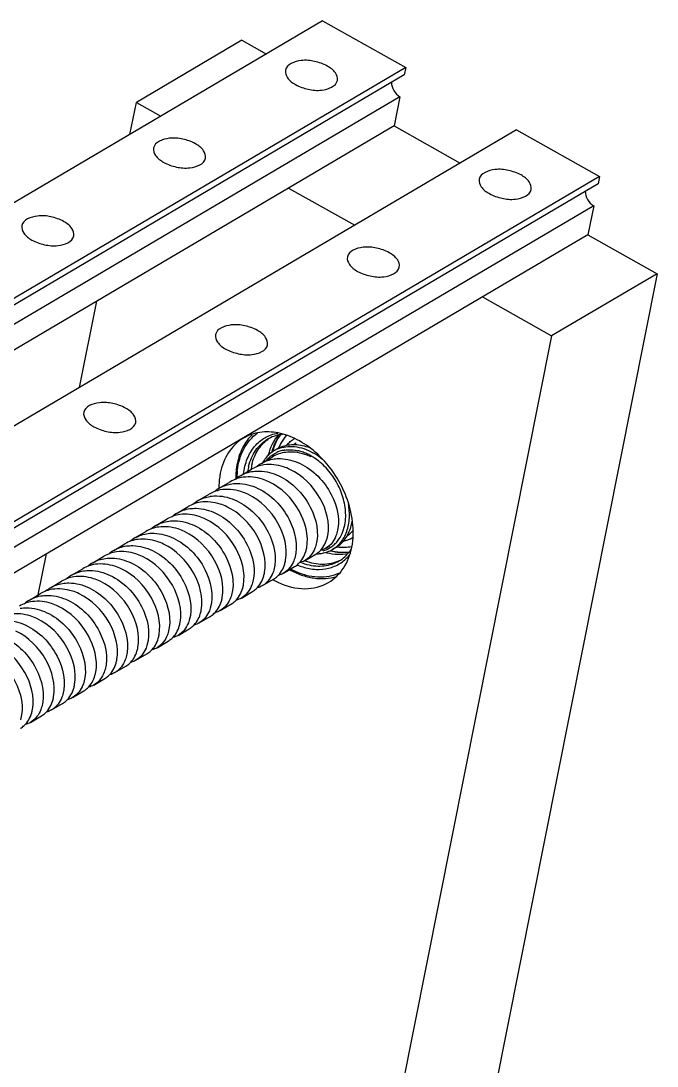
# Model space of a CAD drawing. Header units: inches. Extents: x -8900 to -5053, y -1814 to -15.
# Drawn here: x -7918.9 to -7882.8, y -468.8 to -409.5 of the extents above; entities that cross this region are included whole.
import ezdxf

# ---------------------------------------------------------------- set-up
doc = ezdxf.new("R2010")
doc.units = ezdxf.units.IN
doc.header["$LTSCALE"] = 2
doc.header["$MEASUREMENT"] = 0
doc.layers.add('02___PRT_ALL_AXES', color=7, linetype='Continuous')

msp = doc.modelspace()

# ---------------------------------------------------------------- linework, layer by layer
at = {"color": 7, "linetype": 'Continuous'}
for p, q in [((-7901.765, -409.531), (-7953.118, -439.809)), ((-7901.765, -409.531), (-7897.057, -412.179)), ((-7906.345, -410.626), (-7912.323, -414.151)), ((-7906.345, -410.626), (-7904.951, -411.41)), ((-7897.057, -412.179), (-7948.41, -442.456)), ((-7897.057, -412.179), (-7897.14, -412.591)), ((-7897.14, -412.591), (-7948.094, -442.634)), ((-7897.386, -413.829), (-7947.145, -443.168)), ((-7912.685, -415.97), (-7912.323, -414.151)), ((-7912.323, -414.151), (-7910.929, -414.934)), ((-7897.386, -413.829), (-7897.714, -415.48)), ((-7897.714, -415.48), (-7945.881, -443.879)), ((-7890.78, -415.709), (-7942.133, -445.986)), ((-7897.714, -415.48), (-7893.967, -417.588)), ((-7890.78, -415.709), (-7886.072, -418.357)), ((-7886.072, -418.357), (-7937.425, -448.634)), ((-7886.155, -418.769), (-7937.109, -448.812)), ((-7886.072, -418.357), (-7886.155, -418.769)), ((-7903.692, -419.005), (-7899.945, -421.112)), ((-7886.401, -420.007), (-7936.161, -449.345)), ((-7886.401, -420.007), (-7886.729, -421.658)), ((-7886.729, -421.658), (-7934.896, -450.057)), ((-7886.729, -421.658), (-7882.806, -423.864)), ((-7882.806, -423.864), (-7900.524, -512.898)), ((-7882.806, -423.864), (-7888.784, -427.389)), ((-7915.539, -430.306), (-7914.565, -425.415)), ((-7892.707, -425.182), (-7888.784, -427.389)), ((-7888.784, -427.389), (-7905.27, -510.229)), ((-7917.88, -442.071), (-7917.418, -439.752))]:
    msp.add_line(p, q, dxfattribs=at)
for centre, radius, start, end in [((-7903.038, -436.2), 2.563, 79.16004, 80.92167), ((-7904.261, -436.259), 1.911, 120.57399, 131.04557), ((-7905.457, -436.964), 1.911, 120.57389, 131.04472), ((-7906.659, -437.66), 1.899, 120.5643, 130.02623), ((-7907.81, -438.524), 2.064, 98.53442, 99.40884), ((-7907.847, -438.376), 1.912, 120.57315, 131.59299), ((-7909.044, -439.079), 1.91, 120.57804, 131.04618), ((-7910.239, -439.784), 1.911, 120.57541, 131.04478), ((-7911.434, -440.49), 1.912, 120.56979, 131.09414), ((-7903.446, -438.34), 2.005, 343.32649, 349.57454), ((-7901.035, -437.637), 1.264, 302.20014, 308.41707), ((-7912.631, -441.194), 1.91, 120.5811, 131.04292), ((-7904.648, -439.043), 2.012, 343.55236, 349.72631), ((-7913.826, -441.899), 1.911, 120.57676, 131.04912), ((-7905.841, -439.748), 2.01, 343.53389, 349.61108), ((-7907.053, -440.45), 2.026, 344.26284, 349.7915), ((-7915.023, -442.603), 1.91, 120.58155, 131.30755), ((-7916.219, -443.306), 1.907, 120.56308, 130.79033), ((-7908.236, -441.158), 2.013, 343.6267, 349.7351), ((-7917.413, -444.014), 1.911, 120.57649, 131.05392), ((-7909.434, -441.862), 2.016, 343.80716, 349.67751), ((-7910.615, -442.57), 2.001, 343.04969, 349.5861), ((-7911.825, -443.272), 2.015, 343.70709, 349.74422), ((-7913.027, -443.975), 2.022, 344.0573, 349.74336), ((-7914.201, -444.685), 2, 343.0198, 349.5893), ((-7915.421, -445.385), 2.025, 344.17681, 349.79075), ((-7916.619, -446.089), 2.027, 344.2829, 349.80816), ((-7917.799, -446.797), 2.011, 343.59101, 349.64579), ((-7919.003, -447.5), 2.02, 343.98764, 349.74355), ((-7920.2, -448.205), 2.022, 344.03646, 349.78516)]:
    msp.add_arc(centre, radius, start, end, dxfattribs=at)
for points in [[(-7897.864, -413.016), (-7897.863, -413.33), (-7897.66, -413.675), (-7897.386, -413.829)], [(-7886.879, -419.193), (-7886.878, -419.508), (-7886.675, -419.853), (-7886.401, -420.007)], [(-7903.866, -433.992), (-7904.124, -434.026), (-7904.381, -434.112), (-7904.605, -434.244)], [(-7905.089, -434.701), (-7905.338, -434.737), (-7905.585, -434.822), (-7905.801, -434.949)], [(-7905.233, -434.614), (-7905.017, -434.487), (-7904.77, -434.402), (-7904.521, -434.366)], [(-7906.262, -435.403), (-7906.518, -435.437), (-7906.774, -435.523), (-7906.997, -435.654)], [(-7906.429, -435.319), (-7906.206, -435.188), (-7905.95, -435.102), (-7905.694, -435.068)], [(-7907.625, -436.025), (-7907.432, -435.911), (-7907.216, -435.831), (-7906.996, -435.79)], [(-7908.82, -436.729), (-7908.615, -436.608), (-7908.383, -436.526), (-7908.148, -436.487)], [(-7907.564, -436.125), (-7907.784, -436.166), (-7908, -436.246), (-7908.193, -436.359)], [(-7910.016, -437.434), (-7909.793, -437.303), (-7909.539, -437.218), (-7909.283, -437.183)], [(-7908.685, -436.817), (-7908.93, -436.854), (-7909.174, -436.938), (-7909.388, -437.064)], [(-7909.851, -437.518), (-7910.107, -437.553), (-7910.361, -437.638), (-7910.584, -437.769)], [(-7911.047, -438.223), (-7911.303, -438.258), (-7911.557, -438.343), (-7911.779, -438.474)], [(-7911.211, -438.139), (-7910.989, -438.008), (-7910.735, -437.923), (-7910.479, -437.888)], [(-7900.033, -438.409), (-7900.096, -438.49), (-7900.169, -438.564), (-7900.25, -438.627)], [(-7912.223, -438.925), (-7912.485, -438.958), (-7912.747, -439.044), (-7912.975, -439.179)], [(-7912.407, -438.844), (-7912.179, -438.71), (-7911.917, -438.624), (-7911.655, -438.59)], [(-7913.442, -439.633), (-7913.697, -439.668), (-7913.95, -439.753), (-7914.171, -439.884)], [(-7913.603, -439.549), (-7913.382, -439.419), (-7913.129, -439.333), (-7912.874, -439.298)], [(-7901.588, -439.43), (-7901.677, -439.483), (-7901.773, -439.524), (-7901.872, -439.554)], [(-7901.23, -439.116), (-7901.328, -439.241), (-7901.451, -439.35), (-7901.588, -439.43)], [(-7914.798, -440.254), (-7914.576, -440.123), (-7914.321, -440.038), (-7914.066, -440.003)], [(-7902.784, -440.136), (-7902.873, -440.188), (-7902.969, -440.229), (-7903.068, -440.259)], [(-7902.43, -439.826), (-7902.527, -439.949), (-7902.649, -440.056), (-7902.784, -440.136)], [(-7915.994, -440.959), (-7915.789, -440.838), (-7915.556, -440.755), (-7915.321, -440.717)], [(-7914.634, -440.338), (-7914.889, -440.372), (-7915.144, -440.458), (-7915.366, -440.589)], [(-7903.979, -440.84), (-7904.068, -440.893), (-7904.165, -440.934), (-7904.264, -440.964)], [(-7903.615, -440.518), (-7903.714, -440.646), (-7903.839, -440.758), (-7903.979, -440.84)], [(-7917.189, -441.664), (-7916.984, -441.543), (-7916.751, -441.46), (-7916.516, -441.422)], [(-7915.875, -441.049), (-7916.115, -441.087), (-7916.353, -441.17), (-7916.562, -441.294)], [(-7904.796, -441.203), (-7904.898, -441.339), (-7905.028, -441.459), (-7905.174, -441.545)], [(-7917.083, -441.756), (-7917.318, -441.795), (-7917.551, -441.877), (-7917.757, -441.998)], [(-7906.015, -441.939), (-7906.113, -442.062), (-7906.235, -442.17), (-7906.371, -442.25)], [(-7905.174, -441.545), (-7905.263, -441.597), (-7905.359, -441.639), (-7905.458, -441.668)], [(-7918.219, -442.452), (-7918.475, -442.487), (-7918.73, -442.572), (-7918.953, -442.704)], [(-7918.385, -442.369), (-7918.162, -442.237), (-7917.908, -442.152), (-7917.651, -442.117)], [(-7907.196, -442.625), (-7907.296, -442.756), (-7907.423, -442.871), (-7907.565, -442.955)], [(-7906.371, -442.25), (-7906.46, -442.303), (-7906.556, -442.344), (-7906.655, -442.374)], [(-7907.565, -442.955), (-7907.651, -443.005), (-7907.743, -443.046), (-7907.839, -443.075)], [(-7908.761, -443.66), (-7908.85, -443.712), (-7908.946, -443.754), (-7909.045, -443.783)], [(-7908.408, -443.351), (-7908.505, -443.473), (-7908.627, -443.58), (-7908.761, -443.66)], [(-7909.957, -444.365), (-7910.046, -444.418), (-7910.143, -444.459), (-7910.242, -444.488)], [(-7909.599, -444.051), (-7909.698, -444.175), (-7909.821, -444.284), (-7909.957, -444.365)], [(-7910.776, -444.732), (-7910.878, -444.866), (-7911.007, -444.984), (-7911.152, -445.07)], [(-7911.997, -445.469), (-7912.095, -445.59), (-7912.215, -445.696), (-7912.348, -445.775)], [(-7911.152, -445.07), (-7911.239, -445.121), (-7911.334, -445.162), (-7911.43, -445.191)], [(-7913.17, -446.145), (-7913.271, -446.278), (-7913.4, -446.395), (-7913.544, -446.48)], [(-7912.348, -445.775), (-7912.437, -445.827), (-7912.532, -445.868), (-7912.631, -445.898)], [(-7913.544, -446.48), (-7913.631, -446.531), (-7913.726, -446.572), (-7913.823, -446.602)], [(-7914.739, -447.184), (-7914.828, -447.237), (-7914.924, -447.278), (-7915.022, -447.308)], [(-7914.358, -446.839), (-7914.46, -446.977), (-7914.592, -447.097), (-7914.739, -447.184)], [(-7915.935, -447.889), (-7916.025, -447.942), (-7916.122, -447.984), (-7916.222, -448.014)], [(-7915.572, -447.568), (-7915.671, -447.696), (-7915.796, -447.807), (-7915.935, -447.889)], [(-7916.761, -448.265), (-7916.861, -448.396), (-7916.989, -448.511), (-7917.131, -448.595)], [(-7917.959, -448.974), (-7918.059, -449.103), (-7918.185, -449.216), (-7918.326, -449.299)], [(-7917.131, -448.595), (-7917.222, -448.648), (-7917.32, -448.69), (-7917.421, -448.72)], [(-7918.326, -449.299), (-7918.416, -449.352), (-7918.513, -449.394), (-7918.613, -449.423)]]:
    msp.add_open_spline(points, degree=3, dxfattribs=at)
for points, knots in [([(-7902.419, -434.253), (-7902.537, -434.196), (-7902.994, -434.011), (-7903.506, -433.945), (-7903.866, -433.992)], [0, 0, 0, 0, 0.264425, 1, 1, 1, 1]), ([(-7903.615, -434.958), (-7903.735, -434.9), (-7904.201, -434.712), (-7904.723, -434.648), (-7905.089, -434.701)], [0, 0, 0, 0, 0.264729, 1, 1, 1, 1]), ([(-7904.521, -434.366), (-7904.402, -434.349), (-7903.898, -434.319), (-7903.393, -434.458), (-7903.047, -434.623)], [0, 0, 0, 0, 0.238172, 1, 1, 1, 1]), ([(-7903.047, -434.623), (-7902.293, -434.982), (-7901.118, -436.171), (-7900.744, -437.873), (-7900.957, -438.58)], [0, 0, 0, 0, 0.530743, 1, 1, 1, 1]), ([(-7904.81, -435.662), (-7904.929, -435.606), (-7905.387, -435.42), (-7905.901, -435.354), (-7906.262, -435.403)], [0, 0, 0, 0, 0.264472, 1, 1, 1, 1]), ([(-7905.694, -435.068), (-7905.577, -435.052), (-7905.08, -435.028), (-7904.583, -435.165), (-7904.242, -435.328)], [0, 0, 0, 0, 0.238299, 1, 1, 1, 1]), ([(-7904.242, -435.328), (-7903.49, -435.686), (-7902.316, -436.873), (-7901.941, -438.571), (-7902.15, -439.278)], [0, 0, 0, 0, 0.530449, 1, 1, 1, 1]), ([(-7901.474, -438.702), (-7901.343, -437.998), (-7901.766, -436.416), (-7902.902, -435.297), (-7903.615, -434.958)], [0, 0, 0, 0, 0.475608, 1, 1, 1, 1]), ([(-7906.006, -436.367), (-7906.133, -436.307), (-7906.625, -436.11), (-7907.181, -436.053), (-7907.564, -436.125)], [0, 0, 0, 0, 0.265671, 1, 1, 1, 1]), ([(-7906.996, -435.79), (-7906.872, -435.767), (-7906.341, -435.717), (-7905.803, -435.859), (-7905.438, -436.033)], [0, 0, 0, 0, 0.23779, 1, 1, 1, 1]), ([(-7905.438, -436.033), (-7904.686, -436.391), (-7903.511, -437.578), (-7903.136, -439.276), (-7903.346, -439.983)], [0, 0, 0, 0, 0.53055, 1, 1, 1, 1]), ([(-7902.668, -439.402), (-7902.54, -438.698), (-7902.963, -437.119), (-7904.099, -436.001), (-7904.81, -435.662)], [0, 0, 0, 0, 0.475817, 1, 1, 1, 1]), ([(-7908.117, -436.482), (-7907.998, -436.464), (-7907.491, -436.433), (-7906.982, -436.572), (-7906.634, -436.738)], [0, 0, 0, 0, 0.238122, 1, 1, 1, 1]), ([(-7903.865, -440.111), (-7903.735, -439.407), (-7904.157, -437.826), (-7905.293, -436.707), (-7906.006, -436.367)], [0, 0, 0, 0, 0.475631, 1, 1, 1, 1]), ([(-7909.283, -437.183), (-7909.166, -437.167), (-7908.668, -437.142), (-7908.171, -437.28), (-7907.829, -437.442)], [0, 0, 0, 0, 0.23829, 1, 1, 1, 1]), ([(-7907.202, -437.072), (-7907.323, -437.015), (-7907.791, -436.826), (-7908.317, -436.762), (-7908.685, -436.817)], [0, 0, 0, 0, 0.264833, 1, 1, 1, 1]), ([(-7905.059, -440.809), (-7904.932, -440.105), (-7905.355, -438.528), (-7906.49, -437.411), (-7907.202, -437.072)], [0, 0, 0, 0, 0.475831, 1, 1, 1, 1]), ([(-7906.634, -436.738), (-7905.886, -437.094), (-7904.716, -438.273), (-7904.335, -439.957), (-7904.535, -440.664)], [0, 0, 0, 0, 0.529786, 1, 1, 1, 1]), ([(-7910.479, -437.888), (-7910.362, -437.872), (-7909.864, -437.847), (-7909.366, -437.985), (-7909.025, -438.147)], [0, 0, 0, 0, 0.23828, 1, 1, 1, 1]), ([(-7908.397, -437.777), (-7908.516, -437.721), (-7908.975, -437.535), (-7909.49, -437.469), (-7909.851, -437.518)], [0, 0, 0, 0, 0.264498, 1, 1, 1, 1]), ([(-7906.255, -441.516), (-7906.127, -440.812), (-7906.55, -439.234), (-7907.686, -438.116), (-7908.397, -437.777)], [0, 0, 0, 0, 0.475817, 1, 1, 1, 1]), ([(-7907.829, -437.442), (-7907.078, -437.8), (-7905.904, -438.986), (-7905.528, -440.683), (-7905.737, -441.39)], [0, 0, 0, 0, 0.530383, 1, 1, 1, 1]), ([(-7909.593, -438.482), (-7909.711, -438.426), (-7910.171, -438.24), (-7910.685, -438.174), (-7911.047, -438.223)], [0, 0, 0, 0, 0.264502, 1, 1, 1, 1]), ([(-7909.025, -438.147), (-7908.274, -438.505), (-7907.102, -439.689), (-7906.724, -441.382), (-7906.93, -442.089)], [0, 0, 0, 0, 0.530256, 1, 1, 1, 1]), ([(-7910.788, -439.187), (-7910.905, -439.132), (-7911.359, -438.947), (-7911.866, -438.88), (-7912.223, -438.925)], [0, 0, 0, 0, 0.264282, 1, 1, 1, 1]), ([(-7911.655, -438.59), (-7911.539, -438.576), (-7911.048, -438.555), (-7910.557, -438.692), (-7910.221, -438.852)], [0, 0, 0, 0, 0.238387, 1, 1, 1, 1]), ([(-7910.221, -438.852), (-7909.465, -439.212), (-7908.288, -440.404), (-7907.917, -442.112), (-7908.133, -442.819)], [0, 0, 0, 0, 0.530965, 1, 1, 1, 1]), ([(-7907.451, -442.223), (-7907.322, -441.519), (-7907.745, -439.939), (-7908.881, -438.821), (-7909.593, -438.482)], [0, 0, 0, 0, 0.475714, 1, 1, 1, 1]), ([(-7902.156, -439.765), (-7902.082, -439.722), (-7901.792, -439.508), (-7901.603, -439.175), (-7901.525, -438.915)], [0, 0, 0, 0, 0.239914, 1, 1, 1, 1]), ([(-7900.957, -438.58), (-7900.972, -438.63), (-7901.038, -438.82), (-7901.138, -438.999), (-7901.23, -439.116)], [0, 0, 0, 0, 0.261088, 1, 1, 1, 1]), ([(-7911.984, -439.892), (-7912.103, -439.836), (-7912.564, -439.649), (-7913.08, -439.583), (-7913.442, -439.633)], [0, 0, 0, 0, 0.264545, 1, 1, 1, 1]), ([(-7912.874, -439.298), (-7912.757, -439.282), (-7912.258, -439.256), (-7911.758, -439.394), (-7911.416, -439.557)], [0, 0, 0, 0, 0.238272, 1, 1, 1, 1]), ([(-7911.416, -439.557), (-7910.665, -439.915), (-7909.492, -441.1), (-7909.115, -442.795), (-7909.323, -443.502)], [0, 0, 0, 0, 0.530309, 1, 1, 1, 1]), ([(-7908.647, -442.932), (-7908.517, -442.228), (-7908.939, -440.646), (-7910.076, -439.527), (-7910.788, -439.187)], [0, 0, 0, 0, 0.475677, 1, 1, 1, 1]), ([(-7903.352, -440.47), (-7903.277, -440.426), (-7902.985, -440.212), (-7902.796, -439.875), (-7902.718, -439.613)], [0, 0, 0, 0, 0.23978, 1, 1, 1, 1]), ([(-7902.15, -439.278), (-7902.166, -439.329), (-7902.233, -439.524), (-7902.335, -439.707), (-7902.43, -439.826)], [0, 0, 0, 0, 0.261388, 1, 1, 1, 1]), ([(-7914.066, -440.003), (-7913.948, -439.987), (-7913.451, -439.962), (-7912.953, -440.1), (-7912.612, -440.262)], [0, 0, 0, 0, 0.238279, 1, 1, 1, 1]), ([(-7909.842, -443.631), (-7909.714, -442.927), (-7910.137, -441.348), (-7911.272, -440.231), (-7911.984, -439.892)], [0, 0, 0, 0, 0.47582, 1, 1, 1, 1]), ([(-7903.346, -439.983), (-7903.361, -440.033), (-7903.426, -440.223), (-7903.524, -440.401), (-7903.615, -440.518)], [0, 0, 0, 0, 0.261057, 1, 1, 1, 1]), ([(-7915.321, -440.717), (-7915.199, -440.697), (-7914.683, -440.658), (-7914.162, -440.798), (-7913.807, -440.967)], [0, 0, 0, 0, 0.237989, 1, 1, 1, 1]), ([(-7913.18, -440.597), (-7913.298, -440.541), (-7913.757, -440.354), (-7914.272, -440.289), (-7914.634, -440.338)], [0, 0, 0, 0, 0.264503, 1, 1, 1, 1]), ([(-7911.037, -444.335), (-7910.909, -443.631), (-7911.333, -442.053), (-7912.468, -440.936), (-7913.18, -440.597)], [0, 0, 0, 0, 0.475797, 1, 1, 1, 1]), ([(-7912.612, -440.262), (-7911.863, -440.619), (-7910.692, -441.8), (-7910.312, -443.489), (-7910.515, -444.196)], [0, 0, 0, 0, 0.529986, 1, 1, 1, 1]), ([(-7904.535, -440.664), (-7904.549, -440.715), (-7904.611, -440.905), (-7904.707, -441.085), (-7904.796, -441.203)], [0, 0, 0, 0, 0.26113, 1, 1, 1, 1]), ([(-7904.546, -441.175), (-7904.472, -441.131), (-7904.18, -440.916), (-7903.992, -440.58), (-7903.914, -440.318)], [0, 0, 0, 0, 0.239812, 1, 1, 1, 1]), ([(-7916.516, -441.422), (-7916.395, -441.402), (-7915.878, -441.363), (-7915.358, -441.503), (-7915.003, -441.672)], [0, 0, 0, 0, 0.237964, 1, 1, 1, 1]), ([(-7914.375, -441.302), (-7914.498, -441.244), (-7914.971, -441.053), (-7915.504, -440.991), (-7915.875, -441.049)], [0, 0, 0, 0, 0.265015, 1, 1, 1, 1]), ([(-7912.234, -445.047), (-7912.104, -444.342), (-7912.526, -442.761), (-7913.663, -441.641), (-7914.375, -441.302)], [0, 0, 0, 0, 0.475681, 1, 1, 1, 1]), ([(-7913.807, -440.967), (-7913.052, -441.327), (-7911.874, -442.519), (-7911.504, -444.228), (-7911.721, -444.934)], [0, 0, 0, 0, 0.530992, 1, 1, 1, 1]), ([(-7905.737, -441.39), (-7905.752, -441.442), (-7905.818, -441.636), (-7905.92, -441.82), (-7906.015, -441.939)], [0, 0, 0, 0, 0.261386, 1, 1, 1, 1]), ([(-7905.742, -441.88), (-7905.666, -441.835), (-7905.368, -441.615), (-7905.179, -441.269), (-7905.103, -440.999)], [0, 0, 0, 0, 0.239435, 1, 1, 1, 1]), ([(-7915.571, -442.007), (-7915.694, -441.948), (-7916.172, -441.756), (-7916.709, -441.695), (-7917.083, -441.756)], [0, 0, 0, 0, 0.265164, 1, 1, 1, 1]), ([(-7913.428, -445.743), (-7913.301, -445.04), (-7913.725, -443.462), (-7914.86, -442.346), (-7915.571, -442.007)], [0, 0, 0, 0, 0.475868, 1, 1, 1, 1]), ([(-7915.003, -441.672), (-7914.255, -442.028), (-7913.084, -443.208), (-7912.704, -444.894), (-7912.905, -445.602)], [0, 0, 0, 0, 0.529839, 1, 1, 1, 1]), ([(-7906.938, -442.585), (-7906.864, -442.541), (-7906.571, -442.326), (-7906.382, -441.988), (-7906.304, -441.725)], [0, 0, 0, 0, 0.239746, 1, 1, 1, 1]), ([(-7916.767, -442.712), (-7916.885, -442.655), (-7917.344, -442.469), (-7917.858, -442.403), (-7918.219, -442.452)], [0, 0, 0, 0, 0.26449, 1, 1, 1, 1]), ([(-7917.651, -442.117), (-7917.534, -442.102), (-7917.037, -442.077), (-7916.54, -442.215), (-7916.199, -442.377)], [0, 0, 0, 0, 0.238286, 1, 1, 1, 1]), ([(-7916.199, -442.377), (-7915.451, -442.733), (-7914.281, -443.912), (-7913.9, -445.596), (-7914.1, -446.303)], [0, 0, 0, 0, 0.52974, 1, 1, 1, 1]), ([(-7908.133, -443.29), (-7908.058, -443.245), (-7907.764, -443.028), (-7907.576, -442.689), (-7907.498, -442.424)], [0, 0, 0, 0, 0.239677, 1, 1, 1, 1]), ([(-7906.93, -442.089), (-7906.945, -442.139), (-7907.009, -442.329), (-7907.106, -442.508), (-7907.196, -442.625)], [0, 0, 0, 0, 0.261069, 1, 1, 1, 1]), ([(-7917.962, -443.417), (-7918.084, -443.359), (-7918.555, -443.169), (-7919.085, -443.106), (-7919.455, -443.163)], [0, 0, 0, 0, 0.264938, 1, 1, 1, 1]), ([(-7918.908, -442.831), (-7918.786, -442.811), (-7918.27, -442.773), (-7917.749, -442.913), (-7917.394, -443.082)], [0, 0, 0, 0, 0.237983, 1, 1, 1, 1]), ([(-7917.394, -443.082), (-7916.642, -443.44), (-7915.468, -444.626), (-7915.093, -446.324), (-7915.302, -447.031)], [0, 0, 0, 0, 0.530455, 1, 1, 1, 1]), ([(-7914.624, -446.448), (-7914.497, -445.744), (-7914.921, -444.167), (-7916.055, -443.05), (-7916.767, -442.712)], [0, 0, 0, 0, 0.475878, 1, 1, 1, 1]), ([(-7909.329, -443.995), (-7909.256, -443.951), (-7908.968, -443.74), (-7908.78, -443.411), (-7908.701, -443.154)], [0, 0, 0, 0, 0.240059, 1, 1, 1, 1]), ([(-7908.133, -442.819), (-7908.149, -442.869), (-7908.215, -443.057), (-7908.315, -443.235), (-7908.408, -443.351)], [0, 0, 0, 0, 0.261032, 1, 1, 1, 1]), ([(-7920.042, -443.527), (-7919.925, -443.511), (-7919.428, -443.487), (-7918.931, -443.624), (-7918.59, -443.787)], [0, 0, 0, 0, 0.238286, 1, 1, 1, 1]), ([(-7918.59, -443.787), (-7917.84, -444.144), (-7916.669, -445.326), (-7916.29, -447.016), (-7916.494, -447.723)], [0, 0, 0, 0, 0.530035, 1, 1, 1, 1]), ([(-7915.821, -447.159), (-7915.691, -446.455), (-7916.114, -444.875), (-7917.25, -443.756), (-7917.962, -443.417)], [0, 0, 0, 0, 0.4757, 1, 1, 1, 1]), ([(-7909.323, -443.502), (-7909.338, -443.554), (-7909.404, -443.748), (-7909.505, -443.932), (-7909.599, -444.051)], [0, 0, 0, 0, 0.26138, 1, 1, 1, 1]), ([(-7917.015, -447.86), (-7916.887, -447.156), (-7917.311, -445.578), (-7918.446, -444.461), (-7919.158, -444.122)], [0, 0, 0, 0, 0.475817, 1, 1, 1, 1]), ([(-7910.515, -444.196), (-7910.529, -444.246), (-7910.592, -444.435), (-7910.688, -444.614), (-7910.776, -444.732)], [0, 0, 0, 0, 0.261072, 1, 1, 1, 1]), ([(-7910.525, -444.7), (-7910.45, -444.656), (-7910.157, -444.44), (-7909.968, -444.101), (-7909.891, -443.837)], [0, 0, 0, 0, 0.239708, 1, 1, 1, 1]), ([(-7918.211, -448.563), (-7918.083, -447.86), (-7918.507, -446.282), (-7919.642, -445.165), (-7920.353, -444.827)], [0, 0, 0, 0, 0.475856, 1, 1, 1, 1]), ([(-7919.785, -444.492), (-7919.036, -444.848), (-7917.865, -446.03), (-7917.486, -447.719), (-7917.689, -448.426)], [0, 0, 0, 0, 0.529983, 1, 1, 1, 1]), ([(-7911.721, -444.934), (-7911.736, -444.985), (-7911.803, -445.175), (-7911.904, -445.353), (-7911.997, -445.469)], [0, 0, 0, 0, 0.2611, 1, 1, 1, 1]), ([(-7911.72, -445.404), (-7911.645, -445.36), (-7911.349, -445.141), (-7911.159, -444.798), (-7911.083, -444.531)], [0, 0, 0, 0, 0.239554, 1, 1, 1, 1]), ([(-7920.981, -445.197), (-7920.229, -445.555), (-7919.054, -446.742), (-7918.679, -448.44), (-7918.889, -449.147)], [0, 0, 0, 0, 0.530511, 1, 1, 1, 1]), ([(-7912.916, -446.11), (-7912.843, -446.066), (-7912.555, -445.855), (-7912.367, -445.527), (-7912.288, -445.269)], [0, 0, 0, 0, 0.240065, 1, 1, 1, 1]), ([(-7914.112, -446.815), (-7914.036, -446.77), (-7913.739, -446.55), (-7913.549, -446.205), (-7913.473, -445.937)], [0, 0, 0, 0, 0.239481, 1, 1, 1, 1]), ([(-7912.905, -445.602), (-7912.919, -445.653), (-7912.983, -445.845), (-7913.08, -446.026), (-7913.17, -446.145)], [0, 0, 0, 0, 0.261228, 1, 1, 1, 1]), ([(-7915.307, -447.519), (-7915.231, -447.474), (-7914.933, -447.254), (-7914.744, -446.908), (-7914.668, -446.638)], [0, 0, 0, 0, 0.239444, 1, 1, 1, 1]), ([(-7914.1, -446.303), (-7914.114, -446.353), (-7914.175, -446.542), (-7914.27, -446.722), (-7914.358, -446.839)], [0, 0, 0, 0, 0.261066, 1, 1, 1, 1]), ([(-7916.503, -448.224), (-7916.429, -448.18), (-7916.136, -447.965), (-7915.947, -447.628), (-7915.87, -447.366)], [0, 0, 0, 0, 0.239787, 1, 1, 1, 1]), ([(-7915.302, -447.031), (-7915.317, -447.081), (-7915.382, -447.272), (-7915.48, -447.451), (-7915.572, -447.568)], [0, 0, 0, 0, 0.261122, 1, 1, 1, 1]), ([(-7916.494, -447.723), (-7916.508, -447.773), (-7916.572, -447.965), (-7916.67, -448.146), (-7916.761, -448.265)], [0, 0, 0, 0, 0.261203, 1, 1, 1, 1]), ([(-7917.689, -448.426), (-7917.704, -448.477), (-7917.768, -448.671), (-7917.867, -448.854), (-7917.959, -448.974)], [0, 0, 0, 0, 0.261337, 1, 1, 1, 1]), ([(-7917.699, -448.929), (-7917.623, -448.885), (-7917.328, -448.667), (-7917.138, -448.324), (-7917.062, -448.058)], [0, 0, 0, 0, 0.23958, 1, 1, 1, 1]), ([(-7918.894, -449.634), (-7918.819, -449.59), (-7918.523, -449.371), (-7918.333, -449.028), (-7918.257, -448.761)], [0, 0, 0, 0, 0.239549, 1, 1, 1, 1])]:
    msp.add_open_spline(points, degree=3, knots=knots, dxfattribs=at)
at = {"layer": '02___PRT_ALL_AXES', "color": 7, "linetype": 'Continuous'}
for p, q in [((-7903.417, -433.544), (-7903.27, -433.457)), ((-7905.233, -434.614), (-7904.605, -434.244)), ((-7904.318, -433.784), (-7904.503, -433.894)), ((-7906.429, -435.319), (-7905.801, -434.949)), ((-7907.624, -436.024), (-7906.997, -435.654)), ((-7908.82, -436.729), (-7908.192, -436.359)), ((-7910.016, -437.434), (-7909.388, -437.064)), ((-7911.211, -438.139), (-7910.583, -437.769)), ((-7912.407, -438.844), (-7911.779, -438.474)), ((-7900.071, -438.826), (-7900.068, -438.825)), ((-7900.069, -438.825), (-7900.071, -438.826)), ((-7913.602, -439.549), (-7912.975, -439.179)), ((-7901.588, -439.43), (-7901.328, -439.277)), ((-7901.016, -439.384), (-7901.201, -439.493)), ((-7901.028, -439.376), (-7901.025, -439.374)), ((-7914.798, -440.254), (-7914.17, -439.884)), ((-7902.784, -440.135), (-7902.156, -439.765)), ((-7915.994, -440.959), (-7915.366, -440.589)), ((-7903.979, -440.84), (-7903.351, -440.47)), ((-7917.189, -441.664), (-7916.561, -441.294)), ((-7905.175, -441.545), (-7904.547, -441.175)), ((-7918.385, -442.369), (-7917.757, -441.999)), ((-7906.37, -442.25), (-7905.743, -441.88)), ((-7907.566, -442.955), (-7906.938, -442.585)), ((-7908.762, -443.66), (-7908.134, -443.29)), ((-7909.957, -444.365), (-7909.329, -443.995)), ((-7911.153, -445.07), (-7910.525, -444.7)), ((-7912.348, -445.775), (-7911.721, -445.405)), ((-7913.544, -446.48), (-7912.916, -446.11)), ((-7914.74, -447.185), (-7914.112, -446.815)), ((-7915.935, -447.89), (-7915.308, -447.519)), ((-7917.131, -448.595), (-7916.503, -448.224)), ((-7918.326, -449.299), (-7917.699, -448.929))]:
    msp.add_line(p, q, dxfattribs=at)
for centre, radius, start, end in [((-7903.858, -434.916), 2.712, 134.75775, 143.90927), ((-7903.868, -434.97), 2, 117.92449, 120.52228), ((-7903.639, -434.934), 2.085, 123.95858, 126.43157), ((-7903.457, -435.246), 1.696, 112.02638, 120.50669), ((-7901.905, -434.641), 2.516, 152.1628, 158.58745), ((-7902.512, -434.686), 1.694, 122.01153, 127.61243), ((-7902.517, -434.679), 1.685, 120.52409, 122.00548), ((-7902.517, -434.678), 1.684, 119.9029, 120.52394), ((-7901.739, -434.88), 3.182, 166.09119, 166.81273), ((-7903.588, -435.436), 1.794, 129.94688, 131.97424), ((-7903.602, -435.419), 1.771, 120.54786, 129.95425), ((-7903.643, -435.352), 1.693, 113.26103, 120.51274), ((-7903.683, -435.499), 1.65, 106.08184, 114.00279), ((-7903.665, -435.56), 1.713, 100.96427, 106.08325), ((-7903.655, -435.612), 1.766, 98.41914, 100.97477), ((-7903.706, -436.285), 2.446, 71.55967, 77.67112), ((-7903.786, -436.531), 2.705, 65.89623, 71.61175), ((-7903.896, -436.783), 2.98, 60.58734, 65.94353), ((-7904.054, -437.065), 3.302, 55.616, 60.59304), ((-7902.721, -435.58), 3.334, 166.14891, 171.3126), ((-7902.536, -435.471), 3.334, 166.14891, 171.3126), ((-7903.435, -435.568), 1.997, 143.11315, 149.72375), ((-7903.616, -435.551), 1.731, 137.95422, 140.10475), ((-7901.972, -435.484), 4.718, 177.87438, 180.53563), ((-7902.217, -435.474), 4.472, 174.771, 177.88538), ((-7902.112, -435.536), 4.517, 177.88159, 179.30238), ((-7902.307, -435.528), 4.322, 173.4767, 177.89243), ((-7903.535, -437.547), 3.289, 359.15557, 1.51601), ((-7902.319, -437.9), 1.797, 320.83954, 325.51808), ((-7902.14, -437.951), 1.808, 315.29932, 322.76658), ((-7900.964, -437.267), 1.799, 281.95582, 284.39193), ((-7900.951, -437.316), 1.748, 284.38129, 292.24497), ((-7902.197, -437.68), 2.1, 329.8349, 336.59839), ((-7900.932, -437.366), 1.695, 292.28041, 300.50807), ((-7902.195, -438.009), 1.633, 286.05808, 302.00495), ((-7900.731, -436.613), 3.165, 254.27131, 255.57037), ((-7902.102, -437.964), 1.774, 289.98344, 300.49117), ((-7902.192, -438.02), 1.622, 302.10053, 310.11234), ((-7902.061, -438.035), 1.693, 300.5336, 307.61254), ((-7902.087, -438.003), 1.734, 307.7558, 315.30018), ((-7901.876, -437.926), 1.693, 300.5336, 307.61254), ((-7900.58, -436.706), 2.669, 260.84554, 262.61983), ((-7901.902, -437.894), 1.733, 307.63735, 315.30063), ((-7902.152, -437.718), 2.027, 270.88453, 277.77929), ((-7901.696, -438.228), 2.091, 293.80245, 294.6131), ((-7901.694, -438.234), 2.085, 294.6126, 296.77408), ((-7901.835, -438.417), 1.998, 300.52448, 302.79592), ((-7901.507, -436.657), 4.46, 242.33058, 244.12864), ((-7901.553, -436.751), 4.355, 244.13239, 244.95962), ((-7901.793, -436.99), 3.668, 246.9741, 250.00925), ((-7901.854, -437.156), 3.491, 250.01327, 252.6764), ((-7901.825, -437.148), 3.301, 250.28751, 255.51309), ((-7902.363, -437.194), 4.592, 241.36432, 245.44697)]:
    msp.add_arc(centre, radius, start, end, dxfattribs=at)
for points, knots in [([(-7901.504, -412.089), (-7901.725, -411.964), (-7902.226, -411.798), (-7903.035, -411.712), (-7903.804, -411.984), (-7903.871, -412.324)], [0, 0, 0, 0, 0.296792, 0.595224, 1, 1, 1, 1]), ([(-7903.871, -412.324), (-7903.9, -412.469), (-7903.767, -412.84), (-7903.473, -413.047), (-7903.297, -413.146)], [0, 0, 0, 0, 0.421571, 1, 1, 1, 1]), ([(-7900.929, -412.91), (-7900.9, -412.766), (-7901.033, -412.395), (-7901.327, -412.188), (-7901.504, -412.089)], [0, 0, 0, 0, 0.421571, 1, 1, 1, 1]), ([(-7903.297, -413.146), (-7903.076, -413.271), (-7902.575, -413.437), (-7901.766, -413.523), (-7900.997, -413.25), (-7900.929, -412.91)], [0, 0, 0, 0, 0.296792, 0.595224, 1, 1, 1, 1]), ([(-7908.976, -416.494), (-7909.198, -416.37), (-7909.698, -416.204), (-7910.508, -416.118), (-7911.276, -416.39), (-7911.344, -416.73)], [0, 0, 0, 0, 0.296792, 0.595224, 1, 1, 1, 1]), ([(-7908.402, -417.316), (-7908.373, -417.172), (-7908.506, -416.801), (-7908.8, -416.594), (-7908.976, -416.494)], [0, 0, 0, 0, 0.421571, 1, 1, 1, 1]), ([(-7911.344, -416.73), (-7911.373, -416.875), (-7911.24, -417.246), (-7910.946, -417.453), (-7910.77, -417.552)], [0, 0, 0, 0, 0.421571, 1, 1, 1, 1]), ([(-7910.77, -417.552), (-7910.548, -417.676), (-7910.047, -417.843), (-7909.238, -417.929), (-7908.47, -417.656), (-7908.402, -417.316)], [0, 0, 0, 0, 0.296792, 0.595224, 1, 1, 1, 1]), ([(-7890.519, -418.266), (-7890.74, -418.142), (-7891.241, -417.976), (-7892.05, -417.89), (-7892.819, -418.162), (-7892.887, -418.502)], [0, 0, 0, 0, 0.296792, 0.595224, 1, 1, 1, 1]), ([(-7889.944, -419.088), (-7889.916, -418.943), (-7890.048, -418.573), (-7890.342, -418.366), (-7890.519, -418.266)], [0, 0, 0, 0, 0.421571, 1, 1, 1, 1]), ([(-7892.887, -418.502), (-7892.915, -418.647), (-7892.783, -419.018), (-7892.489, -419.225), (-7892.312, -419.324)], [0, 0, 0, 0, 0.421571, 1, 1, 1, 1]), ([(-7892.312, -419.324), (-7892.091, -419.448), (-7891.59, -419.615), (-7890.781, -419.701), (-7890.012, -419.428), (-7889.944, -419.088)], [0, 0, 0, 0, 0.296792, 0.595224, 1, 1, 1, 1]), ([(-7916.449, -420.9), (-7916.67, -420.776), (-7917.171, -420.61), (-7917.98, -420.524), (-7918.749, -420.796), (-7918.817, -421.136)], [0, 0, 0, 0, 0.296792, 0.595224, 1, 1, 1, 1]), ([(-7918.817, -421.136), (-7918.845, -421.281), (-7918.713, -421.652), (-7918.419, -421.858), (-7918.242, -421.958)], [0, 0, 0, 0, 0.421571, 1, 1, 1, 1]), ([(-7915.874, -421.722), (-7915.846, -421.577), (-7915.978, -421.206), (-7916.272, -421), (-7916.449, -420.9)], [0, 0, 0, 0, 0.421571, 1, 1, 1, 1]), ([(-7918.242, -421.958), (-7918.021, -422.082), (-7917.52, -422.248), (-7916.711, -422.334), (-7915.942, -422.062), (-7915.874, -421.722)], [0, 0, 0, 0, 0.296792, 0.595224, 1, 1, 1, 1]), ([(-7897.991, -422.672), (-7898.213, -422.548), (-7898.713, -422.382), (-7899.523, -422.296), (-7900.291, -422.568), (-7900.359, -422.908)], [0, 0, 0, 0, 0.296792, 0.595224, 1, 1, 1, 1]), ([(-7900.359, -422.908), (-7900.388, -423.053), (-7900.255, -423.424), (-7899.961, -423.63), (-7899.785, -423.73)], [0, 0, 0, 0, 0.421571, 1, 1, 1, 1]), ([(-7897.417, -423.494), (-7897.388, -423.349), (-7897.521, -422.978), (-7897.815, -422.772), (-7897.991, -422.672)], [0, 0, 0, 0, 0.421571, 1, 1, 1, 1]), ([(-7899.785, -423.73), (-7899.563, -423.854), (-7899.063, -424.02), (-7898.253, -424.106), (-7897.485, -423.834), (-7897.417, -423.494)], [0, 0, 0, 0, 0.296792, 0.595224, 1, 1, 1, 1]), ([(-7905.464, -427.078), (-7905.685, -426.954), (-7906.186, -426.787), (-7906.995, -426.701), (-7907.764, -426.974), (-7907.832, -427.314)], [0, 0, 0, 0, 0.296792, 0.595224, 1, 1, 1, 1]), ([(-7904.889, -427.9), (-7904.861, -427.755), (-7904.993, -427.384), (-7905.287, -427.177), (-7905.464, -427.078)], [0, 0, 0, 0, 0.421571, 1, 1, 1, 1]), ([(-7907.832, -427.314), (-7907.86, -427.458), (-7907.728, -427.829), (-7907.434, -428.036), (-7907.257, -428.135)], [0, 0, 0, 0, 0.421571, 1, 1, 1, 1]), ([(-7907.257, -428.135), (-7907.036, -428.26), (-7906.535, -428.426), (-7905.726, -428.512), (-7904.957, -428.24), (-7904.889, -427.9)], [0, 0, 0, 0, 0.296792, 0.595224, 1, 1, 1, 1]), ([(-7912.936, -431.484), (-7913.158, -431.359), (-7913.659, -431.193), (-7914.468, -431.107), (-7915.237, -431.38), (-7915.304, -431.72)], [0, 0, 0, 0, 0.296792, 0.595224, 1, 1, 1, 1]), ([(-7915.304, -431.72), (-7915.333, -431.864), (-7915.2, -432.235), (-7914.906, -432.442), (-7914.73, -432.541)], [0, 0, 0, 0, 0.421571, 1, 1, 1, 1]), ([(-7912.362, -432.306), (-7912.333, -432.161), (-7912.466, -431.79), (-7912.76, -431.583), (-7912.936, -431.484)], [0, 0, 0, 0, 0.421571, 1, 1, 1, 1]), ([(-7914.73, -432.541), (-7914.508, -432.666), (-7914.008, -432.832), (-7913.199, -432.918), (-7912.43, -432.646), (-7912.362, -432.306)], [0, 0, 0, 0, 0.296792, 0.595224, 1, 1, 1, 1]), ([(-7906.601, -435.037), (-7906.575, -434.814), (-7906.49, -434.383), (-7906.25, -433.788), (-7905.906, -433.281), (-7905.612, -433.011), (-7905.454, -432.898)], [0, 0, 0, 0, 0.26981, 0.524467, 0.766381, 1, 1, 1, 1]), ([(-7902.186, -433.973), (-7902.499, -433.702), (-7903.158, -433.242), (-7904.243, -432.842), (-7905.315, -432.793), (-7905.97, -433.017), (-7906.25, -433.183)], [0, 0, 0, 0, 0.282382, 0.5418, 0.778267, 1, 1, 1, 1]), ([(-7906.244, -435.21), (-7906.211, -434.918), (-7906.081, -434.362), (-7905.665, -433.639), (-7905.056, -433.12), (-7904.561, -432.944), (-7904.308, -432.899)], [0, 0, 0, 0, 0.272382, 0.523405, 0.76152, 1, 1, 1, 1]), ([(-7904.828, -434.115), (-7904.776, -433.908), (-7904.635, -433.513), (-7904.403, -433.162), (-7904.271, -433.011)], [0, 0, 0, 0, 0.515072, 1, 1, 1, 1]), ([(-7904.038, -432.973), (-7904.173, -432.987), (-7904.438, -433.039), (-7904.688, -433.141), (-7904.804, -433.203)], [0, 0, 0, 0, 0.506346, 1, 1, 1, 1]), ([(-7904.64, -433.993), (-7904.593, -433.808), (-7904.469, -433.454), (-7904.273, -433.134), (-7904.16, -432.992)], [0, 0, 0, 0, 0.513715, 1, 1, 1, 1]), ([(-7904.152, -432.989), (-7904.259, -433.127), (-7904.448, -433.439), (-7904.567, -433.783), (-7904.612, -433.963)], [0, 0, 0, 0, 0.484501, 1, 1, 1, 1]), ([(-7906.25, -433.183), (-7906.586, -433.381), (-7907.192, -433.976), (-7907.482, -434.762), (-7907.565, -435.179)], [0, 0, 0, 0, 0.478341, 1, 1, 1, 1]), ([(-7906.05, -433.318), (-7906.227, -433.561), (-7906.516, -434.126), (-7906.641, -434.745), (-7906.671, -435.067)], [0, 0, 0, 0, 0.482251, 1, 1, 1, 1]), ([(-7905.958, -434.782), (-7905.917, -434.616), (-7905.811, -434.299), (-7905.572, -433.87), (-7905.264, -433.511), (-7905.015, -433.325), (-7904.884, -433.247)], [0, 0, 0, 0, 0.265937, 0.518957, 0.762146, 1, 1, 1, 1]), ([(-7905.773, -434.673), (-7905.702, -434.387), (-7905.537, -433.976), (-7905.191, -433.522), (-7904.986, -433.337), (-7904.877, -433.257)], [0, 0, 0, 0, 0.517456, 0.761828, 1, 1, 1, 1]), ([(-7904.312, -433.797), (-7904.166, -433.734), (-7903.848, -433.648), (-7903.342, -433.646), (-7902.819, -433.766), (-7902.483, -433.918), (-7902.318, -434.011)], [0, 0, 0, 0, 0.229471, 0.469976, 0.726261, 1, 1, 1, 1]), ([(-7904.093, -433.673), (-7903.976, -433.626), (-7903.726, -433.556), (-7903.186, -433.522), (-7902.774, -433.618), (-7902.513, -433.721)], [0, 0, 0, 0, 0.234774, 0.477935, 1, 1, 1, 1]), ([(-7903.799, -433.584), (-7903.78, -433.562), (-7903.701, -433.476), (-7903.615, -433.397), (-7903.546, -433.344)], [0, 0, 0, 0, 0.252298, 1, 1, 1, 1]), ([(-7904.788, -434.103), (-7904.81, -434.123), (-7904.898, -434.206), (-7904.977, -434.297), (-7905.032, -434.37)], [0, 0, 0, 0, 0.248182, 1, 1, 1, 1]), ([(-7904.901, -434.391), (-7904.825, -434.306), (-7904.655, -434.153), (-7904.457, -434.038), (-7904.354, -433.992)], [0, 0, 0, 0, 0.502439, 1, 1, 1, 1]), ([(-7903.913, -433.865), (-7903.855, -433.856), (-7903.612, -433.832), (-7903.365, -433.856), (-7903.184, -433.896)], [0, 0, 0, 0, 0.242191, 1, 1, 1, 1]), ([(-7901.713, -434.441), (-7901.761, -434.4), (-7901.952, -434.241), (-7902.158, -434.101), (-7902.318, -434.011)], [0, 0, 0, 0, 0.255748, 1, 1, 1, 1]), ([(-7900.111, -439.371), (-7899.924, -438.43), (-7900.231, -436.346), (-7901.408, -434.648), (-7902.186, -433.973)], [0, 0, 0, 0, 0.482369, 1, 1, 1, 1]), ([(-7901.828, -434.622), (-7901.857, -434.596), (-7901.973, -434.497), (-7902.095, -434.404), (-7902.189, -434.339)], [0, 0, 0, 0, 0.25334, 1, 1, 1, 1]), ([(-7900.487, -437.983), (-7900.444, -437.694), (-7900.453, -437.079), (-7900.702, -436.174), (-7901.161, -435.324), (-7901.589, -434.834), (-7901.828, -434.622)], [0, 0, 0, 0, 0.233432, 0.484923, 0.744491, 1, 1, 1, 1]), ([(-7907.565, -435.179), (-7907.579, -435.246), (-7907.627, -435.524), (-7907.646, -435.806), (-7907.646, -436.019)], [0, 0, 0, 0, 0.243672, 1, 1, 1, 1]), ([(-7900.248, -437.46), (-7900.249, -437.415), (-7900.258, -437.233), (-7900.28, -437.052), (-7900.305, -436.917)], [0, 0, 0, 0, 0.245716, 1, 1, 1, 1]), ([(-7900.7, -439.045), (-7900.553, -438.85), (-7900.322, -438.379), (-7900.251, -437.864), (-7900.247, -437.596)], [0, 0, 0, 0, 0.476209, 1, 1, 1, 1]), ([(-7900.838, -438.917), (-7900.746, -438.784), (-7900.592, -438.482), (-7900.512, -438.154), (-7900.487, -437.983)], [0, 0, 0, 0, 0.483594, 1, 1, 1, 1]), ([(-7900.27, -438.514), (-7900.249, -438.466), (-7900.17, -438.264), (-7900.119, -438.053), (-7900.095, -437.891)], [0, 0, 0, 0, 0.242743, 1, 1, 1, 1]), ([(-7901.147, -439.26), (-7901.127, -439.243), (-7901.048, -439.174), (-7900.976, -439.096), (-7900.926, -439.035)], [0, 0, 0, 0, 0.24808, 1, 1, 1, 1]), ([(-7900.67, -439.113), (-7900.642, -439.085), (-7900.534, -438.969), (-7900.442, -438.838), (-7900.382, -438.735)], [0, 0, 0, 0, 0.246168, 1, 1, 1, 1]), ([(-7901.878, -439.726), (-7901.845, -439.721), (-7901.715, -439.7), (-7901.588, -439.665), (-7901.495, -439.631)], [0, 0, 0, 0, 0.252515, 1, 1, 1, 1]), ([(-7901.427, -441.367), (-7901.091, -441.169), (-7900.485, -440.574), (-7900.194, -439.788), (-7900.111, -439.371)], [0, 0, 0, 0, 0.478341, 1, 1, 1, 1]), ([(-7901.335, -439.569), (-7901.153, -439.616), (-7900.79, -439.676), (-7900.422, -439.659), (-7900.246, -439.63)], [0, 0, 0, 0, 0.513447, 1, 1, 1, 1]), ([(-7901.326, -439.552), (-7901.144, -439.601), (-7900.781, -439.665), (-7900.412, -439.651), (-7900.237, -439.623)], [0, 0, 0, 0, 0.515698, 1, 1, 1, 1]), ([(-7900.753, -440.097), (-7900.634, -440.021), (-7900.41, -439.84), (-7900.227, -439.616), (-7900.146, -439.496)], [0, 0, 0, 0, 0.493052, 1, 1, 1, 1]), ([(-7902.894, -440.489), (-7902.649, -440.565), (-7902.157, -440.66), (-7901.425, -440.599), (-7900.77, -440.326), (-7900.418, -440.018), (-7900.269, -439.842)], [0, 0, 0, 0, 0.268389, 0.518749, 0.758944, 1, 1, 1, 1]), ([(-7902.753, -440.147), (-7902.436, -440.261), (-7901.938, -440.36), (-7901.29, -440.297), (-7900.992, -440.203), (-7900.853, -440.141)], [0, 0, 0, 0, 0.520925, 0.764286, 1, 1, 1, 1]), ([(-7902.65, -440.345), (-7902.489, -440.386), (-7902.165, -440.443), (-7901.683, -440.438), (-7901.228, -440.341), (-7900.95, -440.215), (-7900.82, -440.139)], [0, 0, 0, 0, 0.26554, 0.518462, 0.76182, 1, 1, 1, 1]), ([(-7901.52, -439.678), (-7901.32, -439.73), (-7900.92, -439.792), (-7900.515, -439.759), (-7900.325, -439.719)], [0, 0, 0, 0, 0.514531, 1, 1, 1, 1]), ([(-7903.64, -440.643), (-7903.423, -440.762), (-7902.981, -440.962), (-7902.292, -441.135), (-7901.616, -441.166), (-7901.182, -441.087), (-7900.978, -441.023)], [0, 0, 0, 0, 0.26957, 0.524973, 0.767426, 1, 1, 1, 1]), ([(-7903.397, -440.697), (-7903.177, -440.799), (-7902.733, -440.963), (-7902.052, -441.072), (-7901.397, -441.031), (-7900.99, -440.901), (-7900.802, -440.813)], [0, 0, 0, 0, 0.271472, 0.526704, 0.767968, 1, 1, 1, 1]), ([(-7904.272, -441.371), (-7903.802, -441.585), (-7902.826, -441.846), (-7901.824, -441.601), (-7901.427, -441.367)], [0, 0, 0, 0, 0.527902, 1, 1, 1, 1])]:
    msp.add_open_spline(points, degree=3, knots=knots, dxfattribs=at)
for points in [[(-7903.826, -433.026), (-7903.945, -433.159), (-7904.047, -433.308), (-7904.13, -433.465)], [(-7900.923, -439.353), (-7900.786, -439.371), (-7900.647, -439.378), (-7900.509, -439.372)], [(-7900.509, -439.372), (-7900.378, -439.367), (-7900.245, -439.35), (-7900.117, -439.321)]]:
    msp.add_open_spline(points, degree=3, dxfattribs=at)

doc.saveas('drawing.dxf')
